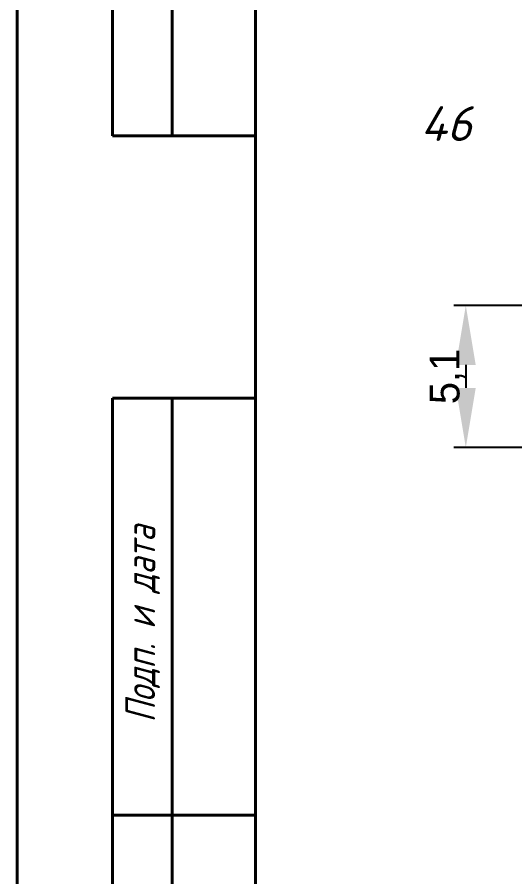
# Model space of a CAD drawing. Extents: x 1996 to 2593, y 74 to 494.
# Drawn here: x 1995.5 to 2037.3, y 183.4 to 255.5 of the extents above; entities that cross this region are included whole.
import ezdxf

# ---------------------------------------------------------------- set-up
doc = ezdxf.new("R2010")
doc.units = 0
doc.header["$MEASUREMENT"] = 0
doc.layers.get('0').update_dxf_attribs({"linetype": 'CONTINUOUS'})
doc.layers.get('DEFPOINTS').update_dxf_attribs({"linetype": 'CONTINUOUS'})
doc.layers.add('KONTUR', color=7, linetype='CONTINUOUS')
doc.layers.add('Основная', color=7, linetype='CONTINUOUS', lineweight=40)
doc.layers.add('текст', color=7, linetype='CONTINUOUS', lineweight=30)
doc.styles.add('стиль1', font='romans.shx', dxfattribs={"width": 0.75, "oblique": 15, "height": 3.5})
doc.dimstyles.get("Standard").update_dxf_attribs({"dimtxt": 3, "dimasz": 3, "dimexe": 2.5, "dimexo": 2.5, "dimgap": 1.5, "dimtad": 0, "dimtih": 1, "dimtoh": 1, "dimdec": 4, "dimzin": 0, "dimdsep": 46, "dimtxsty": 'Standard', "dimcen": -3, "dimdle": 1.25, "dimadec": 0, "dimazin": 0, "dimtfac": 0.75, "dimtdec": 4, "dimtofl": 0, "dimtmove": 0, "dimatfit": 3, "dimfxl": 1, "dimtvp": 1.5, "dimtolj": 1, "dimtzin": 0, "dimarcsym": 0})

# ---------------------------------------------------------------- blocks, each defined once
blk = doc.blocks.new('*D4')
at = {"color": 0, "lineweight": -2, "transparency": 16777216}
for p, q in [((2038.433, 231.35), (2032.171, 231.35)), ((2033.171, 226.35), (2033.171, 224.42)), ((2038.433, 219.42), (2032.171, 219.42))]:
    blk.add_line(p, q, dxfattribs=at)
at = {"color": 0, "transparency": 16777216}
for points in [[(2032.337, 226.35), (2034.004, 226.35), (2033.171, 231.35)], [(2032.337, 224.42), (2034.004, 224.42), (2033.171, 219.42)]]:
    blk.add_solid(points, dxfattribs=at)
at = {"layer": 'DEFPOINTS', "color": 0, "transparency": 16777216}
for p in [(2038.433, 231.35), (2033.171, 219.42), (2038.433, 219.42)]:
    blk.add_point(p, dxfattribs=at)
at = {"color": 0, "lineweight": 15, "transparency": 16777216, "insert": (2031.622, 225.385), "char_height": 5, "attachment_point": 5, "rotation": 90}
blk.add_mtext('\\A1;{\\H0.5x;5,1}', dxfattribs=at)

msp = doc.modelspace()

# ---------------------------------------------------------------- linework, layer by layer
at = {"layer": 'KONTUR', "lineweight": 40}
msp.add_line((1995.53772, 73.56982), (1995.53772, 493.56982), dxfattribs=at)
at = {"layer": 'Основная'}
for p, q in [((2015.53772, 118.56982), (2015.53772, 488.56982)), ((2003.53772, 365.56982), (2003.53772, 245.56982)), ((2008.53772, 245.56982), (2008.53772, 365.56982)), ((2015.53772, 245.56982), (2003.53772, 245.56982)), ((2003.53772, 78.56982), (2003.53772, 223.56982)), ((2015.53772, 223.56982), (2003.53772, 223.56982)), ((2008.53772, 78.56982), (2008.53772, 223.56982)), ((2015.53772, 188.56982), (2003.53772, 188.56982))]:
    msp.add_line(p, q, dxfattribs=at)

# ---------------------------------------------------------------- texts
at = {"color": 0, "lineweight": 15, "insert": (2031.52875, 246.60723), "char_height": 2.9126346, "width": 30.0431919, "attachment_point": 5}
msp.add_mtext('\\A1;{\\fISOCPEUR|b0|i1|c0|p34;46}', dxfattribs=at)
at = {"layer": 'текст', "style": 'стиль1', "oblique": 15, "width": 0.75}
msp.add_text('Подп. и дата', height=2.5, rotation=90, dxfattribs=at).set_placement((2007.11148, 196.3402))

# ---------------------------------------------------------------- dimensions: what is measured, and where the dimension line sits
at = {"lineweight": 15}
dim = msp.add_linear_dim(base=(2033.17066, 219.41977), p1=(2038.43262, 231.34992), p2=(2038.43262, 219.41977), angle=90, text='{\\H0.5x;5,1}', dimstyle='Standard', override={"dimtxt": 5, "dimasz": 5, "dimexe": 1, "dimexo": 0, "dimgap": 0.09, "dimtad": 1, "dimtih": 0, "dimdec": 2, "dimrnd": 0.01, "dimtdec": 2, "dimtmove": 2}, dxfattribs=at)
dim.commit()
dim.dimension.update_dxf_attribs({"geometry": '*D4', "text_midpoint": (2031.62232, 225.38485)})

doc.saveas('drawing.dxf')
